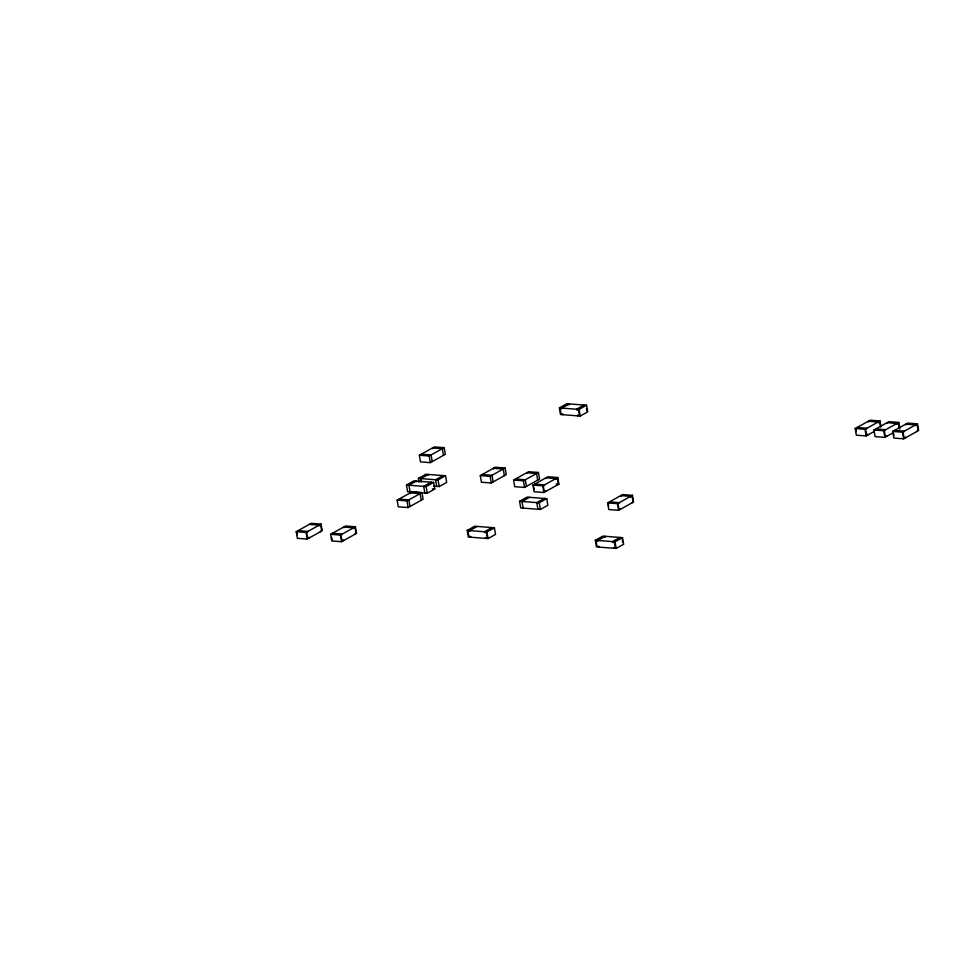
<?xml version="1.0" encoding="UTF-8"?>
<svg xmlns="http://www.w3.org/2000/svg" width="967" height="967" viewBox="0 0 967 967"><rect width="100%" height="100%" fill="white"/><g stroke="black" fill="none" stroke-linecap="round" stroke-linejoin="round"><path stroke-width="1.45" d="M419.364 455.252L434.364 446.911L444.204 447.661L445.34 454.297L430.339 462.637L420.5 461.888L419.364 455.252L429.215 456.001L444.204 447.661M296.216 531.669L311.217 523.328L321.056 524.09L322.192 530.726L307.204 539.066L297.353 538.305L296.216 531.669L306.068 532.43L321.056 524.09M406.466 485.035L413.961 480.865L433.639 482.388L434.775 489.024L427.281 493.194L407.603 491.671L406.466 485.035L426.145 486.558L433.639 482.388M419.049 482.4L418.36 478.423L425.855 474.253L445.545 475.764L446.681 482.4L439.187 486.57L433.772 486.159M330.593 534.316L345.582 525.975L355.433 526.737L356.569 533.373L341.569 541.713L331.729 540.952L330.593 534.316L340.444 535.077L355.433 526.737M559.373 407.893L566.867 403.723L586.546 405.246L587.682 411.882L580.188 416.052L560.509 414.529L559.373 407.893L579.052 409.416L586.546 405.246M397.135 500.169L412.123 491.828L421.975 492.578L423.099 499.214L408.11 507.554L398.271 506.793L397.135 500.169L406.974 500.918L421.975 492.578M418.36 478.423L438.051 479.934L445.545 475.764M480.285 475.583L495.273 467.242L505.125 467.992L506.249 474.628L491.26 482.968L481.421 482.219L480.285 475.583L490.124 476.332L505.125 467.992M513.598 480.043L528.586 471.715L538.426 472.464L539.562 479.1L524.573 487.441L514.734 486.679L513.598 480.043L523.437 480.804L538.426 472.464M532.926 485.096L547.914 476.755L557.754 477.517L558.89 484.153L543.901 492.493L534.062 491.732L532.926 485.096L542.765 485.857L557.754 477.517M467.206 530.412L474.712 526.241L494.391 527.764L495.527 534.4L488.033 538.571L468.342 537.048L467.206 530.412L486.897 531.935L494.391 527.764M519.569 501.293L527.063 497.123L546.742 498.634L547.878 505.27L540.384 509.44L520.705 507.929L519.569 501.293L539.248 502.804L546.742 498.634M477.166 526.435L469.672 530.605L469.793 531.342L467.955 531.197L468.838 536.359L470.675 536.504L470.808 537.241M529.517 497.304L522.023 501.474L523.159 508.11M607.639 502.913L622.627 494.572L632.466 495.334L633.603 501.97L618.614 510.31L608.775 509.549L607.639 502.913L617.478 503.674L632.466 495.334M595.334 540.287L602.828 536.117L622.518 537.64L623.655 544.264L616.16 548.434L596.47 546.923L595.334 540.287L615.024 541.798L622.518 537.64M874.277 431.415L866.154 435.936L856.315 435.174L855.179 428.538L870.179 420.198L880.018 420.959L880.925 426.266M855.179 428.538L865.03 429.3L880.018 420.959M893.024 432.865L884.914 437.386L875.062 436.625L873.938 429.989L888.927 421.648L898.766 422.41L899.902 429.046M873.938 429.989L883.778 430.75L898.766 422.41M892.686 431.427L907.675 423.087L917.514 423.848L918.65 430.484L903.662 438.825L893.822 438.063L892.686 431.427L902.525 432.189L917.514 423.848M567.605 404.508L569.454 404.653L569.321 403.916L561.827 408.086L561.96 408.823L560.111 408.678L560.993 413.84L562.842 413.985L562.963 414.722M556.085 483.935L558.89 484.153M432.322 488.831L434.775 489.024M399.008 499.117L408.848 499.879L409.984 506.515M493.907 528.453L492.058 528.308L491.925 527.571L484.431 531.741L484.564 532.479L486.401 532.624L487.283 537.785L485.446 537.64L485.567 538.377M603.577 536.903L605.415 537.048L605.294 536.31L597.799 540.48L597.92 541.218L596.083 541.073L596.965 546.234L598.803 546.379L598.936 547.117M309.343 524.368L319.183 525.129L319.303 525.867L320.718 525.081L321.6 530.242L320.319 531.765M916.776 431.524L918.058 430.013L917.175 424.851L915.773 425.625L915.64 424.888L905.801 424.138L905.922 424.876M905.535 437.785L905.402 437.048L904 437.833L903.118 432.672L904.399 431.149L894.56 430.388L894.68 431.125M902.525 432.189L903.662 438.825M899.31 428.562L898.428 423.401L897.013 424.187L896.893 423.449L887.053 422.688L887.174 423.425M893.496 433.204L893.943 435.779M886.787 436.335L886.654 435.597L885.252 436.383L884.37 431.222L885.651 429.699L875.812 428.949L875.933 429.686M883.778 430.75L884.914 437.386M880.55 427.124L879.668 421.963L878.266 422.736L878.145 421.999L868.293 421.249L868.426 421.987M868.028 434.896L867.907 434.159L866.505 434.932L865.622 429.771L866.903 428.26L857.052 427.499L855.783 429.022L856.218 431.596M865.03 429.3L866.154 435.936M631.729 503.009L633.01 501.486L632.128 496.325L630.726 497.111L630.593 496.373L620.754 495.612L620.887 496.349M620.488 509.271L620.367 508.533L618.953 509.307L618.07 504.145L619.351 502.635L609.512 501.873L609.633 502.61M617.478 503.674L618.614 510.31M622.252 539.61L622.688 542.197M620.185 538.184L620.052 537.447L612.558 541.617L612.691 542.354L614.529 542.499L615.411 547.66L613.574 547.515L613.694 548.253M615.024 541.798L616.16 548.434M608.231 503.396L608.678 505.971M586.498 408.509L586.945 411.096M584.213 405.789L584.092 405.052L576.598 409.222L576.719 409.96L578.568 410.105L579.451 415.266L577.601 415.121L577.734 415.858M579.052 409.416L580.188 416.052M557.016 485.192L558.297 483.681L557.415 478.52L556.013 479.294L555.88 478.556L546.041 477.807L546.174 478.544M545.775 491.454L545.654 490.716L544.24 491.49L543.357 486.328L544.639 484.818L534.799 484.056L534.92 484.793M542.765 485.857L543.901 492.493M544.409 499.19L544.288 498.452L536.794 502.622L537.93 509.246M537.688 480.152L536.552 473.516L526.713 472.754L526.834 473.492M539.248 502.804L540.384 509.44M533.736 486.86L534.183 489.447M526.447 486.401L525.311 479.765L515.471 479.003L515.592 479.741M523.437 480.804L524.573 487.441M504.375 475.679L503.239 469.043L493.4 468.282L493.533 469.019M493.134 481.929L491.998 475.293L482.158 474.531L482.291 475.268M490.124 476.332L491.26 482.968M486.897 531.935L488.033 538.571M443.466 455.348L442.33 448.712L432.491 447.951L432.612 448.688M443.212 476.308L443.079 475.571L435.585 479.741L436.721 486.377M438.051 479.934L439.187 486.57M432.213 461.597L431.089 454.961L421.237 454.2L421.37 454.937M429.215 456.001L430.339 462.637M431.306 482.932L431.185 482.195L423.691 486.365L424.827 493.001M428.441 475.172L428.321 474.434L420.826 478.605L421.394 481.929M426.145 486.558L427.281 493.194M421.225 500.265L420.089 493.629L410.25 492.868L410.383 493.605M416.547 481.796L416.426 481.058L408.92 485.229L410.056 491.865M406.974 500.918L408.11 507.554M354.696 534.413L355.965 532.902L355.082 527.74L353.68 528.514L353.559 527.777L343.708 527.027L343.841 527.752M343.442 540.674L343.321 539.937L341.919 540.71L341.037 535.549L342.318 534.038L332.467 533.276L332.6 534.014M340.444 535.077L341.569 541.713M331.633 537.374L332.068 539.961M309.077 538.015L308.944 537.277L307.542 538.063L306.66 532.902L307.941 531.391L298.09 530.629L298.223 531.366M306.068 532.43L307.204 539.066M296.821 532.14L297.256 534.727"/></g></svg>
